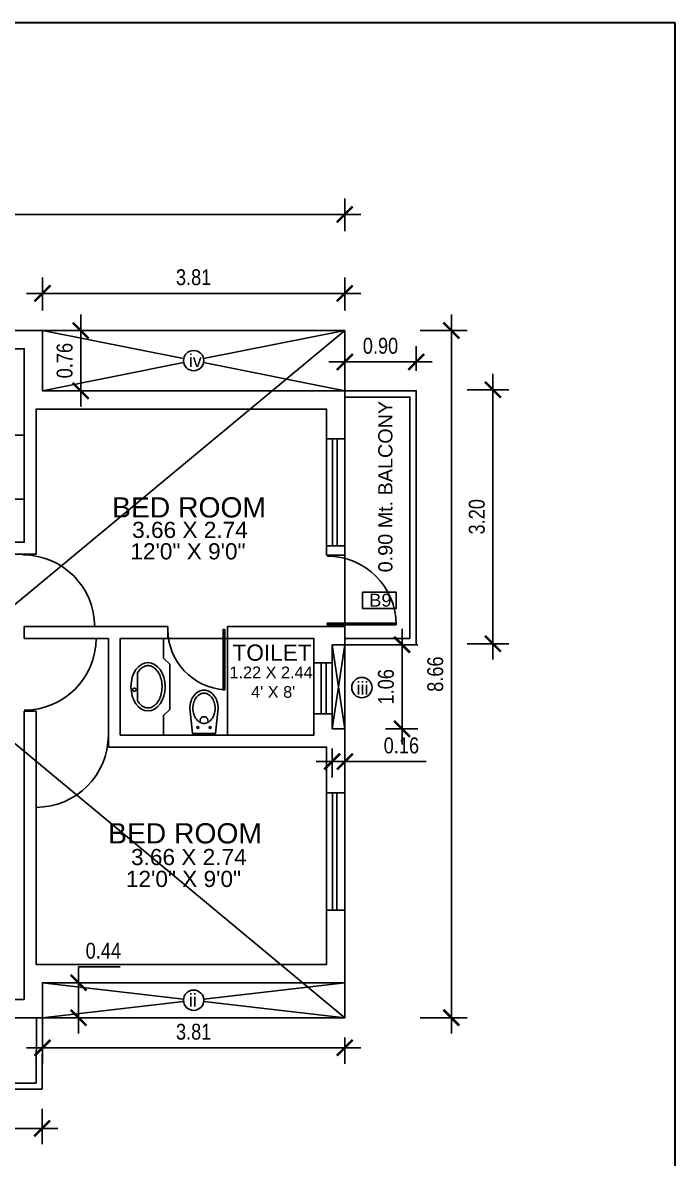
# Model space of a CAD drawing. Header units: metres. Extents: x -1441 to -394, y -133 to 518.
# Drawn here: x -1077.7 to -1069.48, y -39.02 to -24.71 of the extents above; entities that cross this region are included whole.
import ezdxf

# ---------------------------------------------------------------- set-up
doc = ezdxf.new("R2010")
doc.units = ezdxf.units.M
doc.header["$LTSCALE"] = 25.4
doc.header["$PDMODE"] = 3
doc.layers.get('0').update_dxf_attribs({"linetype": 'CONTINUOUS'})
doc.layers.get('DEFPOINTS').update_dxf_attribs({"linetype": 'CONTINUOUS'})
doc.layers.add('FUR', color=1, linetype='CONTINUOUS')
doc.styles.get("Standard").update_dxf_attribs({"font": 'ARIALN.TTF'})
doc.styles.add('STYLE3', font='arial.ttf')
doc.dimstyles.get("Standard").update_dxf_attribs({"dimscale": 0, "dimtxt": 0.2, "dimasz": 0.2, "dimexe": 0.2, "dimexo": 0.25, "dimgap": 0.1, "dimtad": 1, "dimtoh": 1, "dimzin": 0, "dimdsep": 46, "dimtxsty": 'Standard', "dimblk1": 'ARCHTICK', "dimblk2": 'ARCHTICK', "dimsah": 1, "dimcen": 0, "dimdle": 0.2, "dimclrd": 8, "dimclre": 8, "dimclrt": 3, "dimadec": 0, "dimazin": 0, "dimtfac": 1, "dimtmove": 0, "dimatfit": 3, "dimldrblk": 'ARCHTICK', "dimfxl": 25.4, "dimfrac": 1, "dimtolj": 1, "dimtzin": 0, "dimarcsym": 0})

# ---------------------------------------------------------------- blocks, each defined once
blk = doc.blocks.new('_ARCHTICK')
at = {"color": 0, "linetype": 'ByBlock', "const_width": 0.15}
blk.add_lwpolyline([(-0.5, -0.5), (0.5, 0.5)], dxfattribs=at)
blk = doc.blocks.new('*D220')
at = {"color": 8, "lineweight": -2, "transparency": 16777216}
for p, q in [((-1073.641, -29.1), (-1073.641, -28.787)), ((-1072.741, -29.1), (-1072.741, -28.787)), ((-1072.541, -28.987), (-1073.841, -28.987))]:
    blk.add_line(p, q, dxfattribs=at)
at = {"layer": 'DEFPOINTS', "color": 0, "transparency": 16777216}
for p in [(-1073.641, -28.987), (-1073.641, -29.35), (-1072.741, -29.35)]:
    blk.add_point(p, dxfattribs=at)
at = {"color": 8, "lineweight": -2, "transparency": 16777216, "xscale": 0.2, "yscale": 0.2, "zscale": 0.2, "rotation": 180}
blk.add_blockref('_ARCHTICK', (-1073.641, -28.987), dxfattribs=at)
at = {"color": 8, "lineweight": -2, "transparency": 16777216, "xscale": 0.2, "yscale": 0.2, "zscale": 0.2}
blk.add_blockref('_ARCHTICK', (-1072.741, -28.987), dxfattribs=at)
at = {"color": 86, "transparency": 16777216, "insert": (-1073.191, -28.784), "char_height": 0.2, "attachment_point": 5}
blk.add_mtext('\\A1;0.90', dxfattribs=at)
blk = doc.blocks.new('*D227')
at = {"color": 8, "lineweight": -2, "transparency": 16777216}
for p, q in [((-1077.451, -28.34), (-1077.451, -27.922)), ((-1073.641, -28.34), (-1073.641, -27.922)), ((-1077.651, -28.122), (-1073.441, -28.122))]:
    blk.add_line(p, q, dxfattribs=at)
at = {"layer": 'DEFPOINTS', "color": 0, "transparency": 16777216}
for p in [(-1073.641, -28.122), (-1077.451, -28.59), (-1073.641, -28.59)]:
    blk.add_point(p, dxfattribs=at)
at = {"color": 8, "lineweight": -2, "transparency": 16777216, "xscale": 0.2, "yscale": 0.2, "zscale": 0.2, "rotation": 180}
blk.add_blockref('_ARCHTICK', (-1077.451, -28.122), dxfattribs=at)
at = {"color": 8, "lineweight": -2, "transparency": 16777216, "xscale": 0.2, "yscale": 0.2, "zscale": 0.2}
blk.add_blockref('_ARCHTICK', (-1073.641, -28.122), dxfattribs=at)
at = {"color": 86, "transparency": 16777216, "insert": (-1075.546, -27.92), "char_height": 0.2, "attachment_point": 5}
blk.add_mtext('\\A1;3.81', dxfattribs=at)
blk = doc.blocks.new('*D228')
at = {"color": 8, "lineweight": -2, "transparency": 16777216}
for p, q in [((-1076.969, -29.55), (-1076.969, -28.39)), ((-1077.201, -28.59), (-1076.769, -28.59)), ((-1077.201, -29.35), (-1076.769, -29.35))]:
    blk.add_line(p, q, dxfattribs=at)
at = {"layer": 'DEFPOINTS', "color": 0, "transparency": 16777216}
for p in [(-1077.451, -28.59), (-1076.969, -28.59), (-1077.451, -29.35)]:
    blk.add_point(p, dxfattribs=at)
at = {"color": 8, "lineweight": -2, "transparency": 16777216, "xscale": 0.2, "yscale": 0.2, "zscale": 0.2}
for p, rotation in [((-1076.969, -28.59), 90), ((-1076.969, -29.35), 270)]:
    blk.add_blockref('_ARCHTICK', p, dxfattribs=dict(at, rotation=rotation))
at = {"color": 86, "transparency": 16777216, "insert": (-1077.171, -28.97), "char_height": 0.2, "attachment_point": 5, "rotation": 90}
blk.add_mtext('\\A1;0.76', dxfattribs=at)
blk = doc.blocks.new('*D229')
at = {"color": 8, "lineweight": -2, "transparency": 16777216}
for p, q in [((-1077.651, -37.631), (-1073.441, -37.631)), ((-1077.451, -37.501), (-1077.451, -37.831)), ((-1073.641, -37.501), (-1073.641, -37.831))]:
    blk.add_line(p, q, dxfattribs=at)
at = {"layer": 'DEFPOINTS', "color": 0, "transparency": 16777216}
for p in [(-1077.451, -37.251), (-1073.641, -37.251), (-1073.641, -37.631)]:
    blk.add_point(p, dxfattribs=at)
at = {"color": 8, "lineweight": -2, "transparency": 16777216, "xscale": 0.2, "yscale": 0.2, "zscale": 0.2, "rotation": 180}
blk.add_blockref('_ARCHTICK', (-1077.451, -37.631), dxfattribs=at)
at = {"color": 8, "lineweight": -2, "transparency": 16777216, "xscale": 0.2, "yscale": 0.2, "zscale": 0.2}
blk.add_blockref('_ARCHTICK', (-1073.641, -37.631), dxfattribs=at)
at = {"color": 86, "transparency": 16777216, "insert": (-1075.546, -37.429), "char_height": 0.2, "attachment_point": 5}
blk.add_mtext('\\A1;3.81', dxfattribs=at)
blk = doc.blocks.new('*D230')
at = {"color": 8, "lineweight": -2, "transparency": 16777216}
for p, q in [((-1076.996, -36.81), (-1076.996, -36.61)), ((-1076.996, -36.61), (-1076.471, -36.61)), ((-1077.201, -36.81), (-1076.796, -36.81)), ((-1076.996, -37.451), (-1076.996, -36.81)), ((-1077.201, -37.251), (-1076.796, -37.251))]:
    blk.add_line(p, q, dxfattribs=at)
at = {"layer": 'DEFPOINTS', "color": 0, "transparency": 16777216}
for p in [(-1077.451, -36.81), (-1076.996, -36.81), (-1077.451, -37.251)]:
    blk.add_point(p, dxfattribs=at)
at = {"color": 8, "lineweight": -2, "transparency": 16777216, "xscale": 0.2, "yscale": 0.2, "zscale": 0.2}
for p, rotation in [((-1076.996, -36.81), 90), ((-1076.996, -37.251), 270)]:
    blk.add_blockref('_ARCHTICK', p, dxfattribs=dict(at, rotation=rotation))
at = {"color": 86, "transparency": 16777216, "insert": (-1076.684, -36.408), "char_height": 0.2, "attachment_point": 5}
blk.add_mtext('\\A1;0.44', dxfattribs=at)
blk = doc.blocks.new('*D231')
at = {"color": 8, "lineweight": -2, "transparency": 16777216}
for p, q in [((-1073.801, -33.86), (-1073.801, -34.223)), ((-1073.641, -33.86), (-1073.641, -34.223)), ((-1073.801, -34.023), (-1074.001, -34.023)), ((-1073.801, -34.023), (-1073.641, -34.023)), ((-1073.641, -34.023), (-1072.615, -34.023))]:
    blk.add_line(p, q, dxfattribs=at)
at = {"layer": 'DEFPOINTS', "color": 0, "transparency": 16777216}
for p in [(-1073.801, -33.61), (-1073.641, -33.61), (-1073.641, -34.023)]:
    blk.add_point(p, dxfattribs=at)
at = {"color": 8, "lineweight": -2, "transparency": 16777216, "xscale": 0.2, "yscale": 0.2, "zscale": 0.2}
blk.add_blockref('_ARCHTICK', (-1073.801, -34.023), dxfattribs=at)
at = {"color": 8, "lineweight": -2, "transparency": 16777216, "xscale": 0.2, "yscale": 0.2, "zscale": 0.2, "rotation": 180}
blk.add_blockref('_ARCHTICK', (-1073.641, -34.023), dxfattribs=at)
at = {"color": 86, "transparency": 16777216, "insert": (-1072.928, -33.821), "char_height": 0.2, "attachment_point": 5}
blk.add_mtext('\\A1;0.16', dxfattribs=at)
blk = doc.blocks.new('*D177')
at = {"color": 8, "lineweight": -2, "transparency": 16777216}
for p, q in [((-1072.92, -33.81), (-1072.92, -32.35)), ((-1073.128, -32.55), (-1072.72, -32.55)), ((-1073.128, -33.61), (-1072.72, -33.61))]:
    blk.add_line(p, q, dxfattribs=at)
at = {"layer": 'DEFPOINTS', "color": 0, "transparency": 16777216}
for p in [(-1073.378, -32.55), (-1072.92, -32.55), (-1073.378, -33.61)]:
    blk.add_point(p, dxfattribs=at)
at = {"color": 8, "lineweight": -2, "transparency": 16777216, "xscale": 0.2, "yscale": 0.2, "zscale": 0.2}
for p, rotation in [((-1072.92, -32.55), 90), ((-1072.92, -33.61), 270)]:
    blk.add_blockref('_ARCHTICK', p, dxfattribs=dict(at, rotation=rotation))
at = {"color": 86, "transparency": 16777216, "insert": (-1073.122, -33.08), "char_height": 0.2, "attachment_point": 5, "rotation": 90}
blk.add_mtext('\\A1;1.06', dxfattribs=at)
blk = doc.blocks.new('*D178')
at = {"color": 8, "lineweight": -2, "transparency": 16777216}
for p, q in [((-1084.076, -27.337), (-1084.076, -26.928)), ((-1073.641, -27.337), (-1073.641, -26.928)), ((-1084.276, -27.128), (-1073.441, -27.128))]:
    blk.add_line(p, q, dxfattribs=at)
at = {"layer": 'DEFPOINTS', "color": 0, "transparency": 16777216}
for p in [(-1073.641, -27.128), (-1084.076, -27.587), (-1073.641, -27.587)]:
    blk.add_point(p, dxfattribs=at)
at = {"color": 8, "lineweight": -2, "transparency": 16777216, "xscale": 0.2, "yscale": 0.2, "zscale": 0.2, "rotation": 180}
blk.add_blockref('_ARCHTICK', (-1084.076, -27.128), dxfattribs=at)
at = {"color": 8, "lineweight": -2, "transparency": 16777216, "xscale": 0.2, "yscale": 0.2, "zscale": 0.2}
blk.add_blockref('_ARCHTICK', (-1073.641, -27.128), dxfattribs=at)
at = {"color": 86, "transparency": 16777216, "insert": (-1078.859, -26.926), "char_height": 0.2, "attachment_point": 5}
blk.add_mtext('\\A1;10.44', dxfattribs=at)
blk = doc.blocks.new('*D179')
at = {"color": 8, "lineweight": -2, "transparency": 16777216}
for p, q in [((-1072.298, -28.39), (-1072.298, -37.451)), ((-1072.691, -28.59), (-1072.098, -28.59)), ((-1072.691, -37.251), (-1072.098, -37.251))]:
    blk.add_line(p, q, dxfattribs=at)
at = {"layer": 'DEFPOINTS', "color": 0, "transparency": 16777216}
for p in [(-1072.941, -28.59), (-1072.941, -37.251), (-1072.298, -37.251)]:
    blk.add_point(p, dxfattribs=at)
at = {"color": 8, "lineweight": -2, "transparency": 16777216, "xscale": 0.2, "yscale": 0.2, "zscale": 0.2}
for p, rotation in [((-1072.298, -28.59), 90), ((-1072.298, -37.251), 270)]:
    blk.add_blockref('_ARCHTICK', p, dxfattribs=dict(at, rotation=rotation))
at = {"color": 86, "transparency": 16777216, "insert": (-1072.5, -32.921), "char_height": 0.2, "attachment_point": 5, "rotation": 90}
blk.add_mtext('\\A1;8.66', dxfattribs=at)
blk = doc.blocks.new('*D180')
at = {"color": 8, "lineweight": -2, "transparency": 16777216}
for p, q in [((-1081.491, -38.401), (-1081.491, -38.846)), ((-1077.457, -38.401), (-1077.457, -38.846)), ((-1077.257, -38.646), (-1081.691, -38.646))]:
    blk.add_line(p, q, dxfattribs=at)
at = {"layer": 'DEFPOINTS', "color": 0, "transparency": 16777216}
for p in [(-1081.491, -38.151), (-1077.457, -38.151), (-1081.491, -38.646)]:
    blk.add_point(p, dxfattribs=at)
at = {"color": 8, "lineweight": -2, "transparency": 16777216, "xscale": 0.2, "yscale": 0.2, "zscale": 0.2, "rotation": 180}
blk.add_blockref('_ARCHTICK', (-1081.491, -38.646), dxfattribs=at)
at = {"color": 8, "lineweight": -2, "transparency": 16777216, "xscale": 0.2, "yscale": 0.2, "zscale": 0.2}
blk.add_blockref('_ARCHTICK', (-1077.457, -38.646), dxfattribs=at)
at = {"color": 86, "transparency": 16777216, "insert": (-1079.474, -38.443), "char_height": 0.2, "attachment_point": 5}
blk.add_mtext('\\A1;4.03', dxfattribs=at)
blk = doc.blocks.new('*D181')
at = {"color": 8, "lineweight": -2, "transparency": 16777216}
for p, q in [((-1071.775, -29.138), (-1071.775, -32.738)), ((-1072.1, -29.338), (-1071.575, -29.338)), ((-1072.1, -32.538), (-1071.575, -32.538))]:
    blk.add_line(p, q, dxfattribs=at)
at = {"layer": 'DEFPOINTS', "color": 0, "transparency": 16777216}
for p in [(-1072.35, -29.338), (-1072.35, -32.538), (-1071.775, -32.538)]:
    blk.add_point(p, dxfattribs=at)
at = {"color": 8, "lineweight": -2, "transparency": 16777216, "xscale": 0.2, "yscale": 0.2, "zscale": 0.2}
for p, rotation in [((-1071.775, -29.338), 90), ((-1071.775, -32.538), 270)]:
    blk.add_blockref('_ARCHTICK', p, dxfattribs=dict(at, rotation=rotation))
at = {"color": 86, "transparency": 16777216, "insert": (-1071.977, -30.938), "char_height": 0.2, "attachment_point": 5, "rotation": 90}
blk.add_mtext('\\A1;3.20', dxfattribs=at)

msp = doc.modelspace()

# ---------------------------------------------------------------- linework, layer by layer
at = {"color": 8}
for p, q in [((-1073.641, -28.59), (-1078.659, -32.755)), ((-1077.451, -28.59), (-1075.672, -28.945)), ((-1075.42, -28.945), (-1073.641, -28.59)), ((-1077.451, -29.35), (-1075.672, -28.995)), ((-1075.42, -28.995), (-1073.641, -29.35)), ((-1078.901, -29.91), (-1077.681, -29.91)), ((-1073.871, -31.303), (-1073.871, -29.955)), ((-1073.641, -31.303), (-1073.641, -29.955)), ((-1077.929, -30.714), (-1077.681, -30.714)), ((-1075.925, -32.718), (-1075.925, -32.47)), ((-1075.871, -32.47), (-1075.121, -32.47)), ((-1075.121, -32.47), (-1075.121, -33.69)), ((-1073.801, -33.61), (-1073.641, -32.55)), ((-1073.801, -32.55), (-1073.641, -33.61)), ((-1075.925, -32.718), (-1075.848, -32.794)), ((-1075.848, -32.794), (-1075.848, -33.366)), ((-1074.031, -33.422), (-1074.031, -32.779)), ((-1073.801, -33.422), (-1073.801, -32.779)), ((-1078.659, -33.087), (-1073.641, -37.251)), ((-1075.925, -33.442), (-1075.848, -33.366)), ((-1075.925, -33.442), (-1075.925, -33.69)), ((-1073.871, -35.894), (-1073.871, -34.415)), ((-1073.641, -35.894), (-1073.641, -34.415)), ((-1077.451, -36.81), (-1075.673, -37.016)), ((-1075.419, -37.016), (-1073.641, -36.81)), ((-1077.451, -37.251), (-1075.673, -37.045)), ((-1075.419, -37.045), (-1073.641, -37.251)), ((-1080.977, -38.151), (-1077.457, -38.151))]:
    msp.add_line(p, q, dxfattribs=at)
at = {"color": 7}
for p, q in [((-1077.451, -28.59), (-1077.909, -28.59)), ((-1077.451, -29.35), (-1077.451, -28.59)), ((-1073.641, -29.35), (-1077.451, -29.35)), ((-1073.641, -29.955), (-1073.641, -29.35)), ((-1073.641, -29.955), (-1073.871, -29.955)), ((-1073.641, -31.303), (-1073.871, -31.303)), ((-1073.871, -31.42), (-1073.871, -31.303)), ((-1073.641, -32.28), (-1073.641, -31.303)), ((-1073.641, -31.42), (-1073.871, -31.42)), ((-1075.871, -32.47), (-1075.871, -32.32)), ((-1075.121, -32.47), (-1075.121, -32.32)), ((-1073.641, -32.55), (-1073.641, -32.301)), ((-1076.621, -32.47), (-1076.621, -33.84)), ((-1073.801, -32.779), (-1073.801, -32.55)), ((-1073.801, -32.55), (-1073.641, -32.55)), ((-1076.252, -33.256), (-1076.252, -32.904)), ((-1077.681, -37.021), (-1077.681, -33.387)), ((-1077.681, -33.387), (-1077.531, -33.387)), ((-1077.531, -33.84), (-1077.531, -33.387)), ((-1073.801, -33.422), (-1074.031, -33.422)), ((-1073.801, -33.61), (-1073.801, -33.422)), ((-1073.641, -33.61), (-1073.801, -33.61)), ((-1073.641, -34.415), (-1073.641, -33.61)), ((-1073.641, -34.415), (-1073.871, -34.415)), ((-1073.641, -35.894), (-1073.871, -35.894)), ((-1073.641, -36.81), (-1073.641, -35.894)), ((-1077.451, -36.81), (-1073.641, -36.81)), ((-1077.898, -37.021), (-1077.681, -37.021))]:
    msp.add_line(p, q, dxfattribs=at)
at = {"color": 5}
for p, q in [((-1073.795, -31.303), (-1073.795, -29.955)), ((-1073.739, -31.303), (-1073.739, -29.955)), ((-1073.937, -33.422), (-1073.937, -32.779)), ((-1073.876, -33.422), (-1073.876, -32.779)), ((-1073.794, -35.894), (-1073.794, -34.415)), ((-1073.741, -35.894), (-1073.741, -34.415))]:
    msp.add_line(p, q, dxfattribs=at)
at = {"lineweight": 30}
msp.add_lwpolyline([(-1069.476, -24.711), (-1129.697, -24.711), (-1129.697, -64.753), (-1069.476, -64.753)], close=True, dxfattribs=at)
at = {"color": 1}
for points in [[(-1077.451, -28.59), (-1073.641, -28.59), (-1073.641, -29.35), (-1077.451, -29.35)], [(-1073.801, -32.55), (-1073.641, -32.55), (-1073.641, -33.61), (-1073.801, -33.61)], [(-1073.641, -36.81), (-1077.451, -36.81), (-1077.451, -37.251), (-1073.641, -37.251)]]:
    msp.add_lwpolyline(points, close=True, dxfattribs=at)
at = {"color": 7}
for points in [[(-1078.901, -30.66), (-1078.901, -31.26), (-1077.681, -31.26), (-1077.681, -28.82), (-1077.909, -28.82)], [(-1073.871, -30.266), (-1073.871, -29.58), (-1077.531, -29.58), (-1077.531, -31.41), (-1079.051, -31.41)], [(-1076.621, -32.47), (-1077.681, -32.47), (-1077.681, -32.32), (-1075.871, -32.32)], [(-1075.121, -32.32), (-1073.641, -32.32)], [(-1075.871, -32.47), (-1076.471, -32.47), (-1076.471, -33.69), (-1074.031, -33.69), (-1074.031, -33.422)], [(-1073.801, -32.779), (-1074.031, -32.779), (-1074.031, -32.47), (-1075.121, -32.47)], [(-1077.531, -33.84), (-1077.531, -36.58), (-1073.871, -36.58), (-1073.871, -35.894)], [(-1073.871, -34.415), (-1073.871, -33.84), (-1076.621, -33.84)], [(-1077.898, -37.251), (-1077.451, -37.251), (-1077.451, -36.81)]]:
    msp.add_lwpolyline(points, dxfattribs=at)
at = {"color": 8}
for points in [[(-1073.641, -29.35), (-1072.741, -29.35), (-1072.741, -32.55), (-1073.641, -32.55)], [(-1073.641, -29.43), (-1072.821, -29.43), (-1072.821, -32.47), (-1073.641, -32.47)], [(-1081.261, -38.151), (-1077.457, -38.151), (-1077.451, -37.251)], [(-1081.261, -38.076), (-1077.531, -38.076), (-1077.526, -37.251)]]:
    msp.add_lwpolyline(points, dxfattribs=at)
msp.add_lwpolyline([(-1073.417, -31.887), (-1072.994, -31.887), (-1072.994, -32.094), (-1073.417, -32.094)], close=True, dxfattribs=at)
at = {"color": 7}
for points in [[(-1073.862, -32.301), (-1073.862, -32.28), (-1072.994, -32.28), (-1072.994, -32.301)], [(-1075.154, -32.358), (-1075.174, -32.358), (-1075.174, -33.119), (-1075.154, -33.119)]]:
    msp.add_lwpolyline(points, close=True, dxfattribs=at)
at = {"color": 8}
for centre in [(-1075.546, -28.97), (-1073.426, -33.091), (-1075.546, -37.031)]:
    msp.add_circle(centre, 0.128, dxfattribs=at)
at = {"color": 7}
msp.add_circle((-1076.293, -33.118), 0.0217, dxfattribs=at)
at = {"color": 8}
for centre, radius, start, end in [((-1077.698, -32.324), 0.905, 0, 90), ((-1073.862, -32.301), 0.868, 0, 90), ((-1077.681, -32.47), 0.905, 270, 0), ((-1075.109, -32.358), 0.762, 180, 266.6398), ((-1077.531, -33.69), 0.91, 270, 0)]:
    msp.add_arc(centre, radius, start, end, dxfattribs=at)
at = {"color": 7}
msp.add_ellipse((-1076.121, -33.08), major_axis=(0, -0.305), ratio=0.7038, dxfattribs=at)
msp.add_open_spline([(-1076.252, -33.256), (-1076.246, -33.267), (-1076.239, -33.278), (-1076.217, -33.304), (-1076.201, -33.318), (-1076.169, -33.338), (-1076.152, -33.344), (-1076.13, -33.346), (-1076.126, -33.347), (-1076.121, -33.347), (-1076.104, -33.347), (-1076.087, -33.343), (-1076.055, -33.328), (-1076.038, -33.317), (-1076.008, -33.286), (-1075.994, -33.267), (-1075.971, -33.223), (-1075.961, -33.197), (-1075.948, -33.144), (-1075.945, -33.115), (-1075.944, -33.058), (-1075.946, -33.029), (-1075.958, -32.974), (-1075.966, -32.948), (-1075.988, -32.902), (-1076.002, -32.882), (-1076.031, -32.849), (-1076.047, -32.837), (-1076.08, -32.819), (-1076.097, -32.815), (-1076.13, -32.813), (-1076.146, -32.815), (-1076.179, -32.828), (-1076.196, -32.838), (-1076.226, -32.866), (-1076.24, -32.883), (-1076.252, -32.904)], degree=3, knots=[5.409552, 5.409552, 5.409552, 5.409552, 5.571743, 5.571743, 5.881284, 5.881284, 6.190826, 6.190826, 6.283185, 6.283185, 6.283185, 6.592727, 6.592727, 6.902268, 6.902268, 7.211809, 7.211809, 7.52135, 7.52135, 7.830892, 7.830892, 8.140433, 8.140433, 8.449974, 8.449974, 8.759516, 8.759516, 9.069057, 9.069057, 9.378598, 9.378598, 9.688139, 9.688139, 9.997681, 9.997681, 10.298369, 10.298369, 10.298369, 10.298369], dxfattribs=at)
at = {"layer": 'FUR', "color": 7}
for p, q in [((-1075.562, -33.669), (-1075.593, -33.351)), ((-1075.269, -33.669), (-1075.238, -33.351)), ((-1075.269, -33.669), (-1075.562, -33.669))]:
    msp.add_line(p, q, dxfattribs=at)
for points in [[(-1075.593, -33.351, -0.078075), (-1075.579, -33.261, -0.087567), (-1075.541, -33.189, -0.105488), (-1075.481, -33.139, -0.122953), (-1075.415, -33.122, -0.122953)], [(-1075.415, -33.122, -0.122953), (-1075.35, -33.139, -0.105488), (-1075.29, -33.189, -0.087567), (-1075.252, -33.261, -0.078075), (-1075.238, -33.351, -0.078075)]]:
    msp.add_lwpolyline(points, format="xyb", dxfattribs=at)
msp.add_lwpolyline([(-1075.415, -33.161, -0.122953), (-1075.368, -33.172, -0.105488), (-1075.32, -33.213, -0.087567), (-1075.288, -33.273, -0.078075), (-1075.276, -33.351, -0.078075), (-1075.288, -33.429, -0.087567), (-1075.32, -33.489, -0.105488), (-1075.368, -33.53, -0.122953), (-1075.415, -33.542, -0.122953), (-1075.463, -33.53, -0.105488), (-1075.511, -33.489, -0.087567), (-1075.543, -33.429, -0.078075), (-1075.555, -33.351, -0.078075), (-1075.543, -33.273, -0.087567), (-1075.511, -33.213, -0.105488), (-1075.463, -33.172, -0.122953)], format="xyb", close=True, dxfattribs=at)
for centre in [(-1075.492, -33.592), (-1075.339, -33.592)]:
    msp.add_circle(centre, 0.0122, dxfattribs=at)
msp.add_arc((-1075.415, -33.508), 0.0508, 332.4766, 207.5234, dxfattribs=at)

# ---------------------------------------------------------------- texts
at = {"color": 1, "style": 'STYLE3'}
for s, p in [('iv', (-1075.608, -29.052)), ('B9', (-1073.332, -32.071)), ('iii', (-1073.494, -33.179)), ('ii', (-1075.608, -37.113))]:
    msp.add_text(s, height=0.1631, dxfattribs=at).set_placement(p)
at = {"color": 146, "style": 'STYLE3'}
msp.add_text('0.90 Mt. BALCONY', height=0.17842, rotation=90, dxfattribs=at).set_placement((-1073.041, -31.638))
for s, height, p in [('BED ROOM', 0.2549, (-1076.573, -30.947)), ('3.66 X 2.74', 0.20391, (-1076.321, -31.205)), ('12\'0" X 9\'0"', 0.20391, (-1076.343, -31.475)), ('TOILET', 0.2039, (-1075.056, -32.752)), ('1.22 X 2.44', 0.14682, (-1075.095, -32.972)), ("4' X 8'", 0.1468, (-1074.822, -33.219)), ('BED ROOM', 0.2549, (-1076.624, -35.055)), ('3.66 X 2.74', 0.20391, (-1076.335, -35.328)), ('12\'0" X 9\'0"', 0.20391, (-1076.4, -35.604))]:
    msp.add_text(s, height=height, dxfattribs=at).set_placement(p)

# ---------------------------------------------------------------- dimensions: what is measured, and where the dimension line sits
at = {"color": 8}
for base, p1, p2, picture, middle in [((-1073.64106829, -27.128203691), (-1084.07606829, -27.587045002), (-1073.64106829, -27.587045002), '*D178', (-1078.85856829, -26.926089093)), ((-1073.641, -28.122), (-1077.451, -28.59), (-1073.641, -28.59), '*D227', (-1075.546, -27.92)), ((-1073.641, -34.023), (-1073.801, -33.61), (-1073.641, -33.61), '*D231', (-1072.928, -33.821)), ((-1073.641, -37.631), (-1077.451, -37.251), (-1073.641, -37.251), '*D229', (-1075.546, -37.429))]:
    dim = msp.add_linear_dim(base=base, p1=p1, p2=p2, dimstyle='Standard', override={"dimscale": 1, "dimclrt": 86}, dxfattribs=at)
    dim.commit()
    dim.dimension.update_dxf_attribs({"geometry": picture, "text_midpoint": middle})
for base, p1, p2, angle, picture, middle in [((-1076.969, -28.59), (-1077.451, -29.35), (-1077.451, -28.59), 90, '*D228', (-1077.171, -28.97)), ((-1072.298, -37.251), (-1072.941, -28.59), (-1072.941, -37.251), 90, '*D179', (-1072.5, -32.921)), ((-1073.641, -28.987), (-1072.741, -29.35), (-1073.641, -29.35), 180, '*D220', (-1073.191, -28.784)), ((-1071.775, -32.538), (-1072.35, -29.338), (-1072.35, -32.538), 90, '*D181', (-1071.977, -30.938)), ((-1072.92, -32.55), (-1073.378, -33.61), (-1073.378, -32.55), 90, '*D177', (-1073.122, -33.08)), ((-1076.996, -36.81), (-1077.451, -37.251), (-1077.451, -36.81), 90, '*D230', (-1076.684, -36.408)), ((-1081.491, -38.646), (-1077.457, -38.151), (-1081.491, -38.151), 180, '*D180', (-1079.474, -38.443))]:
    dim = msp.add_linear_dim(base=base, p1=p1, p2=p2, angle=angle, dimstyle='Standard', override={"dimscale": 1, "dimclrt": 86}, dxfattribs=at)
    dim.commit()
    dim.dimension.update_dxf_attribs({"geometry": picture, "text_midpoint": middle})

doc.saveas('drawing.dxf')
